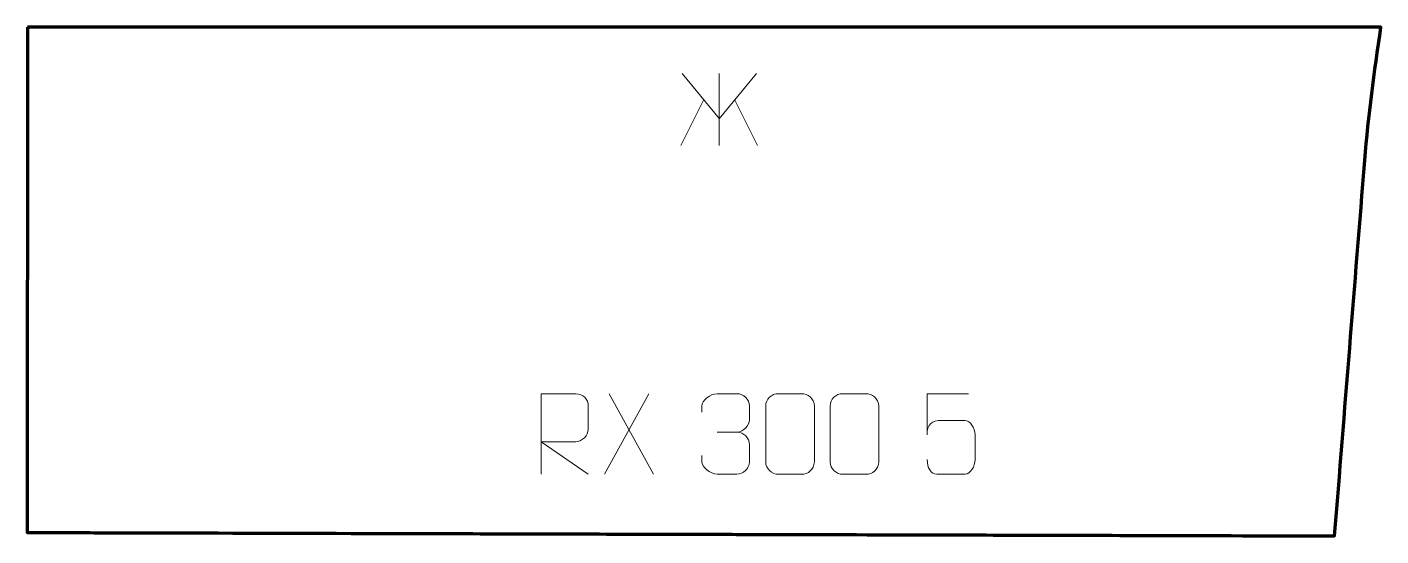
# Model space of a CAD drawing. Header units: millimetres. Extents: x -236 to 185, y -221 to -62.
import ezdxf

# ---------------------------------------------------------------- set-up
doc = ezdxf.new("R2010")
doc.units = ezdxf.units.MM
doc.header["$MEASUREMENT"] = 0
doc.layers.add('layer 1', color=7, linetype='Continuous')

msp = doc.modelspace()

# ---------------------------------------------------------------- linework, layer by layer
at = {"layer": 'layer 1', "color": 242, "lineweight": 158}
msp.add_open_spline([(-236.2014, -62.2358), (-236.2014, -62.2358), (185.3623, -62.2321), (185.3623, -62.2321), (185.3623, -62.2321), (183.2543, -76.4898), (181.4972, -89.3285), (180.3385, -103.7424), (180.3385, -103.7424), (177.2097, -142.6632), (174.0718, -181.5833), (170.9451, -220.5043), (170.9451, -220.5043), (151.8274, -220.4819), (132.7063, -220.4073), (113.5884, -220.3575), (113.5884, -220.3575), (100.842, -220.3244), (88.0956, -220.2912), (75.3492, -220.2581), (75.3492, -220.2581), (69.6132, -220.2432), (63.8774, -220.2282), (58.1415, -220.2133), (58.1415, -220.2133), (51.7683, -220.1968), (45.3951, -220.1802), (39.0219, -220.1637), (39.0219, -220.1637), (20.8583, -220.1164), (2.6947, -220.0692), (-15.469, -220.022), (-15.469, -220.022), (-21.8421, -220.0054), (-28.2154, -219.9889), (-34.5885, -219.9722), (-34.5885, -219.9722), (-40.9618, -219.9557), (-47.3349, -219.9391), (-53.7082, -219.9226), (-53.7082, -219.9226), (-59.444, -219.9076), (-65.18, -219.8927), (-70.9158, -219.8778), (-70.9158, -219.8778), (-82.7063, -219.8472), (-94.4966, -219.8165), (-106.2871, -219.7859), (-106.2871, -219.7859), (-111.3856, -219.7725), (-116.4842, -219.7593), (-121.5828, -219.7461), (-121.5828, -219.7461), (-146.1196, -219.6823), (-170.6564, -219.6185), (-195.1933, -219.5547), (-195.1933, -219.5547), (-201.5664, -219.5381), (-207.9397, -219.5215), (-214.3129, -219.505), (-214.3129, -219.505), (-220.6861, -219.4884), (-227.0593, -219.4719), (-233.4325, -219.4552), (-233.4325, -219.4552), (-234.3885, -219.4528), (-235.3445, -219.4503), (-236.3004, -219.4478), (-236.3004, -219.4478), (-236.3004, -219.4478), (-236.2014, -62.2358), (-236.2014, -62.2358)], degree=3, knots=[0, 0, 0, 0, 0.05263158, 0.05263158, 0.05263158, 0.05263158, 0.10526316, 0.10526316, 0.10526316, 0.10526316, 0.15789474, 0.15789474, 0.15789474, 0.15789474, 0.21052632, 0.21052632, 0.21052632, 0.21052632, 0.26315789, 0.26315789, 0.26315789, 0.26315789, 0.31578947, 0.31578947, 0.31578947, 0.31578947, 0.36842105, 0.36842105, 0.36842105, 0.36842105, 0.42105263, 0.42105263, 0.42105263, 0.42105263, 0.47368421, 0.47368421, 0.47368421, 0.47368421, 0.52631579, 0.52631579, 0.52631579, 0.52631579, 0.57894737, 0.57894737, 0.57894737, 0.57894737, 0.63157895, 0.63157895, 0.63157895, 0.63157895, 0.68421053, 0.68421053, 0.68421053, 0.68421053, 0.73684211, 0.73684211, 0.73684211, 0.73684211, 0.78947368, 0.78947368, 0.78947368, 0.78947368, 0.84210526, 0.84210526, 0.84210526, 0.84210526, 0.89473684, 0.89473684, 0.89473684, 0.89473684, 1, 1, 1, 1], dxfattribs=at)
at = {"layer": 'layer 1', "color": 142, "lineweight": 9}
for points in [[(-32.2911, -76.6256), (-32.2911, -76.6256), (-20.6348, -90.8114), (-20.6348, -90.8114)], [(-9.1192, -76.6256), (-9.1192, -76.6256), (-20.7756, -90.8114), (-20.7756, -90.8114)], [(-20.7141, -76.6256), (-20.7141, -76.6256), (-20.7141, -99.0401), (-20.7141, -99.0401)], [(-32.6421, -99.0401), (-32.6421, -99.0401), (-25.5082, -84.7276), (-25.5082, -84.7276)], [(-8.7683, -99.0401), (-8.7683, -99.0401), (-15.9021, -84.9427), (-15.9021, -84.9427)], [(-42.6611, -176.2903), (-42.6611, -176.2903), (-56.4411, -201.2577), (-56.4411, -201.2577)], [(-54.9823, -176.2903), (-54.9823, -176.2903), (-41.2022, -201.3156), (-41.2022, -201.3156)], [(-21.3981, -188.2542), (-21.3981, -188.2542), (-15.1838, -188.2542), (-15.1838, -188.2542)]]:
    msp.add_open_spline(points, degree=3, dxfattribs=at)
for points, knots in [([(-76.2324, -201.3156), (-76.2324, -201.3156), (-76.2324, -176.2904), (-76.2324, -176.2904), (-76.2324, -176.2904), (-72.6272, -176.2904), (-69.0213, -176.2904), (-65.4158, -176.2904), (-65.4158, -176.2904), (-63.0838, -176.3282), (-61.5221, -177.8224), (-61.5262, -180.1957), (-61.5262, -180.1957), (-61.5266, -182.237), (-61.5266, -185.3052), (-61.5262, -187.3471), (-61.5262, -187.3471), (-61.5327, -189.2279), (-63.3502, -191.1753), (-65.3655, -191.1945), (-65.3655, -191.1945), (-65.3655, -191.1945), (-76.2324, -191.1945), (-76.2324, -191.1945), (-76.2324, -191.1945), (-76.2324, -191.1945), (-61.5355, -201.3156), (-61.5355, -201.3156)], [0, 0, 0, 0, 0.125, 0.125, 0.125, 0.125, 0.25, 0.25, 0.25, 0.25, 0.375, 0.375, 0.375, 0.375, 0.5, 0.5, 0.5, 0.5, 0.625, 0.625, 0.625, 0.625, 0.75, 0.75, 0.75, 0.75, 1, 1, 1, 1]), ([(-26.1213, -181.9911), (-26.1213, -181.9911), (-26.1213, -180.1285), (-26.1213, -180.1285), (-26.1213, -180.1285), (-26.1356, -178.3816), (-23.4634, -176.2574), (-21.3985, -176.2802), (-21.3985, -176.2802), (-19.3285, -176.2802), (-17.2585, -176.2802), (-15.1888, -176.2802), (-15.1888, -176.2802), (-12.988, -176.2713), (-11.3851, -178.1234), (-11.3406, -180.041), (-11.3406, -180.041), (-11.341, -181.4802), (-11.341, -182.9195), (-11.3406, -184.3591), (-11.3406, -184.3591), (-11.3894, -186.0173), (-12.9966, -188.2538), (-15.2012, -188.2437), (-15.2012, -188.2437), (-12.9911, -188.2549), (-11.3786, -190.0634), (-11.3244, -192.1287), (-11.3244, -192.1287), (-11.3248, -193.9186), (-11.3248, -195.7084), (-11.3244, -197.4987), (-11.3244, -197.4987), (-11.3143, -199.566), (-13.375, -201.3342), (-15.2012, -201.326), (-15.2012, -201.326), (-17.2724, -201.3257), (-19.3436, -201.3257), (-21.4151, -201.326), (-21.4151, -201.326), (-23.59, -201.3144), (-26.1282, -198.9073), (-26.1468, -197.4414), (-26.1468, -197.4414), (-26.1468, -197.4414), (-26.1468, -195.5273), (-26.1468, -195.5273)], [0, 0, 0, 0, 0.07692308, 0.07692308, 0.07692308, 0.07692308, 0.15384615, 0.15384615, 0.15384615, 0.15384615, 0.23076923, 0.23076923, 0.23076923, 0.23076923, 0.30769231, 0.30769231, 0.30769231, 0.30769231, 0.38461538, 0.38461538, 0.38461538, 0.38461538, 0.46153846, 0.46153846, 0.46153846, 0.46153846, 0.53846154, 0.53846154, 0.53846154, 0.53846154, 0.61538462, 0.61538462, 0.61538462, 0.61538462, 0.69230769, 0.69230769, 0.69230769, 0.69230769, 0.76923077, 0.76923077, 0.76923077, 0.76923077, 0.84615385, 0.84615385, 0.84615385, 0.84615385, 1, 1, 1, 1]), ([(-2.2691, -176.2678), (0.1038, -176.2678), (2.4771, -176.2678), (4.8505, -176.2678), (4.8505, -176.2678), (6.8366, -176.2321), (8.8685, -177.7307), (8.8956, -180.1798), (8.8956, -180.1798), (8.8953, -185.9537), (8.8953, -191.7281), (8.8956, -197.5028), (8.8956, -197.5028), (8.7531, -199.8371), (7.0418, -201.3237), (4.8505, -201.3345), (4.8505, -201.3345), (2.4712, -201.3342), (0.092, -201.3342), (-2.2868, -201.3345), (-2.2868, -201.3345), (-4.2509, -201.4404), (-6.2631, -199.5471), (-6.2517, -197.5203), (-6.2517, -197.5203), (-6.2513, -191.723), (-6.2513, -185.9262), (-6.2517, -180.1298), (-6.2517, -180.1298), (-6.2473, -177.9816), (-4.4652, -176.2542), (-2.2691, -176.2678)], [0, 0, 0, 0, 0.11111111, 0.11111111, 0.11111111, 0.11111111, 0.22222222, 0.22222222, 0.22222222, 0.22222222, 0.33333333, 0.33333333, 0.33333333, 0.33333333, 0.44444444, 0.44444444, 0.44444444, 0.44444444, 0.55555556, 0.55555556, 0.55555556, 0.55555556, 0.66666667, 0.66666667, 0.66666667, 0.66666667, 0.77777778, 0.77777778, 0.77777778, 0.77777778, 1, 1, 1, 1]), ([(17.7884, -176.2678), (20.1613, -176.2678), (22.5346, -176.2678), (24.9079, -176.2678), (24.9079, -176.2678), (26.8941, -176.2321), (28.9259, -177.7307), (28.9531, -180.1798), (28.9531, -180.1798), (28.9527, -185.9537), (28.9527, -191.7281), (28.9531, -197.5028), (28.9531, -197.5028), (28.8105, -199.8371), (27.0993, -201.3237), (24.9079, -201.3345), (24.9079, -201.3345), (22.5287, -201.3342), (20.1495, -201.3342), (17.7706, -201.3345), (17.7706, -201.3345), (15.8065, -201.4404), (13.7944, -199.5471), (13.8058, -197.5203), (13.8058, -197.5203), (13.8062, -191.723), (13.8062, -185.9262), (13.8058, -180.1298), (13.8058, -180.1298), (13.8101, -177.9816), (15.5923, -176.2542), (17.7884, -176.2678)], [0, 0, 0, 0, 0.11111111, 0.11111111, 0.11111111, 0.11111111, 0.22222222, 0.22222222, 0.22222222, 0.22222222, 0.33333333, 0.33333333, 0.33333333, 0.33333333, 0.44444444, 0.44444444, 0.44444444, 0.44444444, 0.55555556, 0.55555556, 0.55555556, 0.55555556, 0.66666667, 0.66666667, 0.66666667, 0.66666667, 0.77777778, 0.77777778, 0.77777778, 0.77777778, 1, 1, 1, 1]), ([(56.8751, -176.3124), (56.8751, -176.3124), (43.9865, -176.3124), (43.9865, -176.3124), (43.9865, -176.3124), (43.9868, -180.5552), (43.9868, -184.7983), (43.9865, -189.0416), (43.9865, -189.0416), (43.9862, -185.722), (45.6219, -184.6471), (48.442, -184.5864), (48.442, -184.5864), (50.8886, -184.5861), (53.3351, -184.5861), (55.7814, -184.5864), (55.7814, -184.5864), (57.4359, -184.5796), (58.915, -186.9669), (58.9436, -189.0416), (58.9436, -189.0416), (58.9433, -191.6364), (58.9433, -194.2314), (58.9436, -196.8265), (58.9436, -196.8265), (58.9899, -198.7915), (57.4862, -201.2348), (55.8556, -201.2935), (55.8556, -201.2935), (53.8935, -201.2932), (48.9845, -201.2932), (47.0218, -201.2935), (47.0218, -201.2935), (45.171, -201.3023), (44.0608, -199.3319), (44.0399, -196.7734)], [0, 0, 0, 0, 0.1, 0.1, 0.1, 0.1, 0.2, 0.2, 0.2, 0.2, 0.3, 0.3, 0.3, 0.3, 0.4, 0.4, 0.4, 0.4, 0.5, 0.5, 0.5, 0.5, 0.6, 0.6, 0.6, 0.6, 0.7, 0.7, 0.7, 0.7, 0.8, 0.8, 0.8, 0.8, 1, 1, 1, 1])]:
    msp.add_open_spline(points, degree=3, knots=knots, dxfattribs=at)

doc.saveas('drawing.dxf')
